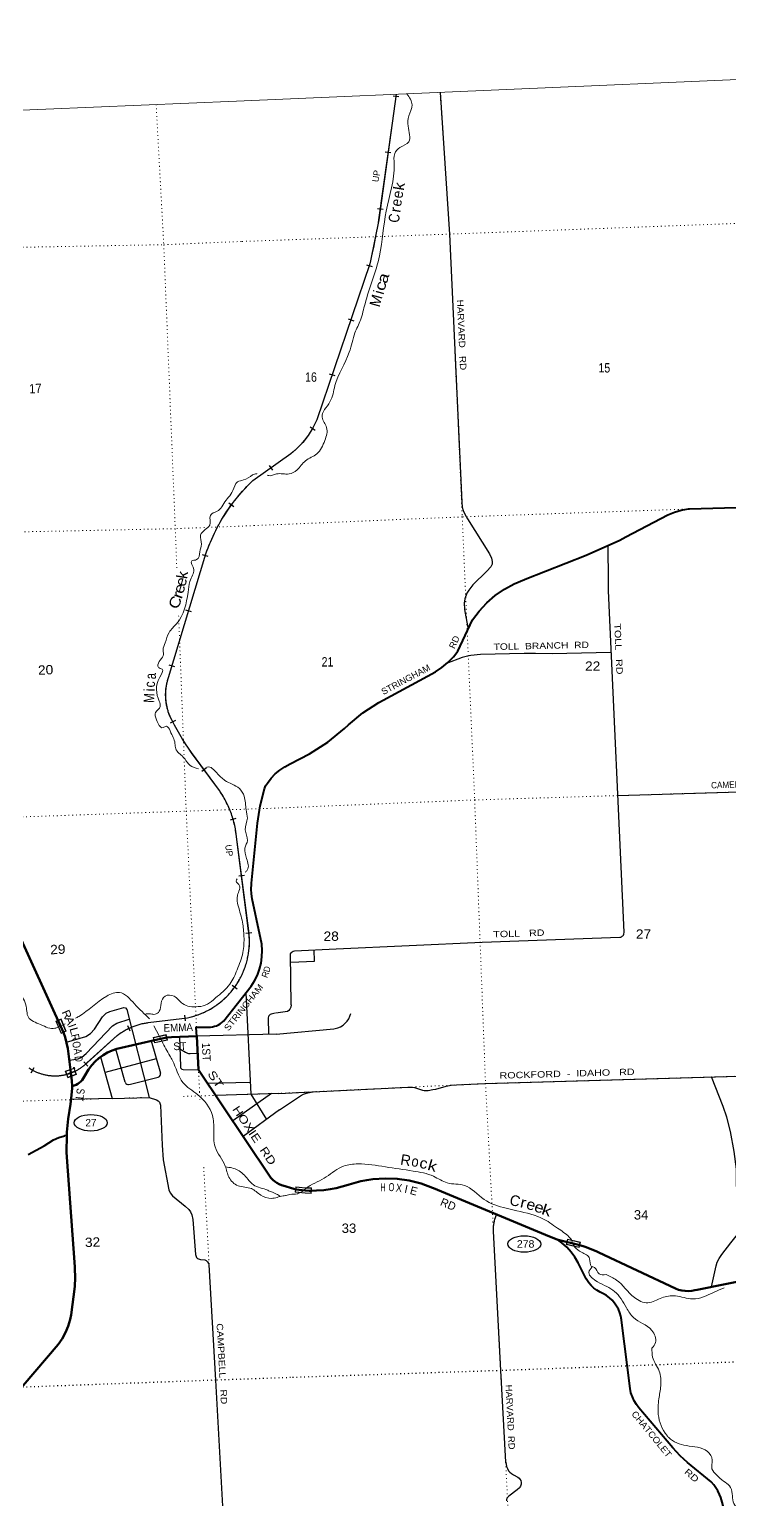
# Model space of a CAD drawing. Header units: feet. Extents: x 745759 to 1002271, y -170898 to 32007.
# Drawn here: x 959277 to 972390, y -5669 to 21882 of the extents above; entities that cross this region are included whole.
import ezdxf
from ezdxf.enums import TextEntityAlignment as Align

# ---------------------------------------------------------------- set-up
doc = ezdxf.new("R2010")
doc.units = ezdxf.units.FT
doc.header["$LTSCALE"] = 48
doc.header["$PDMODE"] = 32
doc.header["$PDSIZE"] = 24
doc.linetypes.add('DOTTED', pattern=[1.5, 0.3, -1.2])
for name, color, linetype, lineweight in [('17', 7, 'Continuous', 25), ('23', 7, 'Continuous', 70), ('26', 7, 'Continuous', 40), ('29', 7, 'Continuous', 25), ('34', 7, 'Continuous', 13), ('39', 7, 'Continuous', 13), ('4', 7, 'Continuous', 13), ('59', 7, 'Continuous', 13), ('6', 7, 'DOTTED', 25), ('7', 7, 'DOTTED', 13)]:
    doc.layers.add(name, color=color, linetype=linetype, lineweight=lineweight)
for name, color, linetype in [('27', 7, 'Continuous'), ('30', 7, 'Continuous'), ('41', 7, 'Continuous')]:
    doc.layers.add(name, color=color, linetype=linetype)

msp = doc.modelspace()

# ---------------------------------------------------------------- linework, layer by layer
at = {"layer": '17'}
for centre in [(960426.43, 1392.21), (968544.37, -879.93)]:
    msp.add_ellipse(centre, major_axis=(-309.24, 1), ratio=0.500121, dxfattribs=at)
at = {"layer": '23'}
for points in [[(960075.78, 2077.12), (960072.91, 2175.05), (960066.55, 2235.23), (959996.86, 2783.62), (959945.73, 2993.42), (959917, 3081.91), (958990.43, 5113.61), (958933.87, 5248.15), (958891.68, 5387.86), (958864.32, 5531.21), (958864.1, 5532.81), (958677.21, 7107.59)], [(964022.48, 214.92), (963997.28, 223.05), (963952.73, 242.09), (963910.42, 265.69), (963870.81, 293.57), (963834.33, 325.45), (963801.39, 360.96), (963772.33, 399.72), (962442.71, 2385.78), (962410.83, 3012.57), (961940.61, 2998.22), (961936.53, 2998.09), (961852.9, 2990.77), (961677.83, 2953.64), (960916.41, 2776.63), (960828.21, 2748.14), (960740.37, 2709.4), (960657.06, 2661.69), (960579.19, 2605.53), (960507.62, 2541.54), (960443.13, 2470.42), (960386.43, 2392.95), (960302.7, 2250.93), (960284.2, 2220.09), (960262.57, 2191.35), (960238.06, 2165.03), (960210.93, 2141.41), (960181.48, 2120.76), (960150.04, 2103.3), (960116.94, 2089.23), (960082.55, 2078.69), (960075.78, 2077.12)], [(959976.6, 1161.82), (959977.14, 1215.87), (960001.65, 1467.32), (960047.3, 1741.88), (960066.77, 1909.08), (960076.81, 2041.91), (960075.78, 2077.12)], [(957501.96, -5559.16), (957915.35, -5385.15), (957981.25, -5345.35), (958042.63, -5298.87), (958098.81, -5246.24), (958149.19, -5188.02), (958193.2, -5124.86), (958197.66, -5117.59), (958870.94, -3953.28), (958922.78, -3866.14), (959065.04, -3652.64), (959162.17, -3530.53), (959815.13, -2762.92), (959889.15, -2655.58), (959951.54, -2541.09), (960001.63, -2420.71), (960038.85, -2295.75), (960056.75, -2208.02), (960124.99, -1673.34), (960135.51, -1507.3), (960128.61, -1341.08), (960125.23, -1308.71), (959973.3, 835.23), (959976.6, 1161.82)], [(969162.12, -795.04), (969015.05, -740.32), (966844.19, 167.59), (966825.98, 175.47), (966611.95, 253.88), (966390.89, 309.49), (966165.23, 341.69), (965937.44, 350.13), (965710.02, 334.71), (965594.76, 317.63), (965485.46, 295.6), (965266.21, 233.23), (965245.15, 226.32), (965020.36, 166.63), (964912.27, 145.11), (964790.56, 130.75), (964656.64, 120.98), (964567.97, 119.59), (964552.14, 118.79), (964517.97, 119.87), (964442.43, 122.24), (964327.45, 133.04), (964282.23, 140.3), (964260.61, 142.74), (964232.23, 151.31), (964022.48, 214.92)], [(973387.11, -1411.44), (971783.08, -1738.94), (971738.23, -1747.19), (971681.9, -1756.93), (971619.32, -1761.4), (971556.61, -1759.3), (971494.46, -1750.65), (971433.56, -1735.56), (971374.57, -1714.19), (969941.8, -1036.37), (969889.34, -1012.73), (969686.49, -930.51), (969587.54, -899.05), (969176.93, -800.55), (969162.12, -795.04)]]:
    msp.add_lwpolyline(points, dxfattribs=at)
at = {"layer": '26'}
for points in [[(963700.03, 7707.19), (963733.16, 7757.45), (963803.06, 7846.97), (963881.93, 7928.7), (963968.92, 8001.74), (964063.06, 8065.28), (964163.33, 8118.63), (964524.06, 8302.95), (964863.56, 8523.97), (965178.08, 8779.27), (965250.73, 8846.53), (965523.68, 9071.61), (965818.66, 9266.92), (965900.54, 9313.64), (966879.5, 9839.86), (967001.62, 9922.57), (967114.43, 10017.59), (967216.69, 10123.87), (967301.16, 10231.57), (967573.58, 10815.7), (967700.16, 10982.43), (967843.47, 11135.02), (968001.95, 11271.79), (968173.85, 11391.24), (968357.3, 11492.08), (968550.29, 11573.18), (968558.95, 11576.27), (969705.22, 12029.41), (970333.18, 12308.76), (970450.05, 12369.75), (971231.54, 12783.69), (971356.48, 12834.72), (971486.08, 12872.41), (971618.9, 12896.34), (971636.98, 12898.5), (972732.16, 12931.57)], [(962411.31, 3003.07), (962402.21, 3181.85), (962669.66, 3186.76), (962707.58, 3191.23), (962744.82, 3199.64), (962780.98, 3211.89), (962815.66, 3227.86), (962848.48, 3247.36), (962879.08, 3270.19), (962907.13, 3296.09), (962915.81, 3305.3), (963430.92, 3950.07), (963493.84, 4050.84), (963545.88, 4157.62), (963586.48, 4269.27), (963615.18, 4384.54), (963631.67, 4502.18), (963635.78, 4620.91), (963627.46, 4739.41), (963606.79, 4856.39), (963591.85, 4914.06), (963451.66, 5588.76), (963436.53, 5680.13), (963431.02, 5772.58), (963435.21, 5865.09), (963437.18, 5883.25), (963547.08, 7009.22), (963596.97, 7332.01), (963680.33, 7647.82), (963700.03, 7707.19)], [(959251.79, 799.5), (959554.08, 961.53), (959638.04, 1014.11), (959730.93, 1069.54), (959829.11, 1114.95), (959931.5, 1149.85), (959940.11, 1152.14), (959976.6, 1161.82)], [(972364.61, -6119.29), (972223.6, -5631), (972202.17, -5570.79), (972171.96, -5506.88), (972135.23, -5446.48), (972092.39, -5390.25), (972043.9, -5338.81), (971601.79, -4973.22), (971465.17, -4849.74), (971327.94, -4698.34), (970690.99, -3948.24), (970646.43, -3888.5), (970604.57, -3818.77), (970570.23, -3745.04), (970543.78, -3668.12), (970525.52, -3588.87), (970372.82, -2355.62), (970367.59, -2300.67), (970354.64, -2233.1), (970334.7, -2167.26), (970307.99, -2103.86), (970274.8, -2043.6), (970235.49, -1987.15), (970190.49, -1935.11), (970140.3, -1888.05), (970085.47, -1846.51), (970026.59, -1810.92), (969964.05, -1781.72), (969904.91, -1746.15), (969849.81, -1704.6), (969799.35, -1657.51), (969754.1, -1605.4), (969714.53, -1548.86), (969704.16, -1531.67), (969555.23, -1232.29), (969494.05, -1127.62), (969422.27, -1029.92), (969340.67, -940.27), (969250.15, -859.63), (969196.17, -820.02), (969162.12, -795.04)]]:
    msp.add_lwpolyline(points, dxfattribs=at)
at = {"layer": '29'}
for p, q in [((970294.98, 7523.4), (973017.52, 7607.82)), ((964179.66, 3604.06), (964168.5, 4556.73)), ((961102.44, 3515.38), (961520.16, 1867.77)), ((963899.23, 3054.15), (962408.09, 3012.49)), ((961071.97, 2150.48), (960896.03, 2770.91)), ((961558.39, 2925.62), (961730, 2320.48)), ((962086.39, 3002.44), (962105.62, 2447.96)), ((962094.09, 2776.67), (962201.05, 2712.9)), ((961652.87, 2592.45), (960694.69, 2336.73)), ((962609.66, 2134.66), (963411.56, 2154.14)), ((963945.63, 1942.15), (962764.02, 1905.28)), ((963810.6, 1938.2), (963084.43, 1427.23)), ((963945.63, 1942.15), (964565.12, 1970.7)), ((964592.61, 1974.14), (966375.43, 2061.4)), ((960827.77, 1847.79), (960057.01, 1825.29)), ((963962.03, 1631.91), (963282.14, 1131.93))]:
    msp.add_line(p, q, dxfattribs=at)
for points in [[(966969.42, 20701.33), (967147.67, 18045.75), (967373.29, 13023.09)], [(967373.29, 13023.09), (967384.59, 12929.76), (967403.56, 12868.35), (967431.46, 12798.01), (967483.9, 12707.57), (967894.55, 12055.54), (967930.26, 11970.7), (967943.65, 11908.17), (967941.42, 11859.05), (967916.87, 11809.92), (967840.99, 11729.53), (967582.1, 11470.51), (967505.11, 11371.15), (967470.51, 11314.2), (967432.57, 11209.26), (967421.41, 11131.1), (967423.65, 11017.22), (967430.34, 10970.32), (967493.59, 10644.18)], [(970412.93, 4961.3), (970122.09, 11358.49), (970122.81, 11550.09), (970114.52, 12202.48)], [(970168.74, 10206.67), (969066.24, 10179.87), (968753.79, 10188.8), (968544, 10184.34), (967727.17, 10166.47), (967544.16, 10148.61), (967456, 10129.64), (967383.47, 10108.42), (967088.88, 10001.23)], [(970333.8, 4869.09), (970352.58, 4872.4), (970365.97, 4879.1), (970380.48, 4886.91), (970392.75, 4896.96), (970401.68, 4909.24), (970409.49, 4927.11), (970412.93, 4961.3)], [(964241.66, 4613.36), (965021.98, 4653.54), (967754.03, 4775.25), (970333.8, 4869.09)], [(964168.5, 4556.73), (964180.28, 4577.59), (964197.02, 4595.46), (964219.34, 4607.74), (964241.66, 4613.36)], [(964170.69, 4400.86), (964618.88, 4423.61), (964609.08, 4630.61)], [(963330.83, 3824.79), (963426.48, 1926.21), (963715.89, 1450.9)], [(964179.66, 3604.06), (964172.46, 3558.19), (964156.83, 3520.23), (964136.75, 3495.66), (964109.96, 3480.03), (963889.01, 3448.77)], [(959970.77, 2902.41), (960331.73, 3008.14), (960419.43, 3065.18), (960498.37, 3144.16), (960643.09, 3376.71), (960713.26, 3444.72), (960785.62, 3479.82), (961046.55, 3554.42), (961079.44, 3547.83), (961102.44, 3515.38)], [(960024.6, 2565.33), (960191.39, 2589.11), (960261.56, 2622.02), (960338.3, 2690.03), (960836.05, 3207.78), (960917.18, 3256.05), (961148.11, 3336.59)], [(963881.84, 3446.46), (963801.69, 3428.25), (963784.15, 3418.38), (963773.18, 3410.7), (963763.32, 3396.44), (963755.64, 3384.38), (963751.26, 3358.05), (963754.19, 3051.92)], [(963899.23, 3054.15), (964980.4, 3151.77), (965051.82, 3169.64), (965100.92, 3191.97), (965152.25, 3223.23), (965199.12, 3263.42), (965225.91, 3294.69), (965257.15, 3341.58), (965299.56, 3442.07)], [(960610.62, 2629.7), (960827.77, 1847.79), (961520.16, 1867.77)], [(962201.05, 2712.9), (962237.19, 2696.6), (962255.82, 2692.22), (962289.81, 2692.22), (962428.8, 2696.51)], [(961071.97, 2150.48), (961083.83, 2130.59), (961101.37, 2115.23), (961121.1, 2106.46), (961135.35, 2106.46), (961171.53, 2113.04), (961690.11, 2244.67), (961715.32, 2261.13), (961727.38, 2275.39), (961731.77, 2292.94), (961730, 2320.48)], [(962105.62, 2447.96), (962108.91, 2423.47), (962117.68, 2410.3), (962134.13, 2397.14), (962159.34, 2391.66), (962442.71, 2385.78)], [(967273.81, 2103.08), (967819.06, 2127.89), (973203.96, 2283.61), (975372.84, 2363.12)], [(972049.84, -1684.48), (972138.65, -1289.27), (972158.74, -1220.04), (972193.33, -1149.69), (972245.78, -1074.89), (972415.4, -860.51), (972611.81, -610.41), (972636.37, -567.97), (972647.53, -525.54), (972651.99, -476.42), (972647.52, -422.83), (972593.95, -172.72), (972530.35, 114.24), (972522.53, 220.3), (972522.53, 434.68), (972519.19, 522.89), (972477.9, 854.5), (972406.47, 1229.65), (972336.18, 1496.52), (972272.56, 1694.14), (972050.24, 2250.25)], [(963962.03, 1631.91), (964356.58, 1895.67), (964412.38, 1926.93), (964468.18, 1947.03), (964519.51, 1960.43), (964592.61, 1974.14)], [(966375.43, 2061.4), (966445.08, 2061.49), (966486.92, 2055.34), (966580.66, 2024.07), (966639.25, 2004.54), (966667.71, 1999.51), (966712.9, 1995.61), (966748.05, 1999.51), (966835.1, 2012.91), (966890.34, 2023.52), (967080.61, 2079.9), (967115.76, 2087.17), (967178.81, 2095.53), (967273.81, 2103.08)], [(961520.16, 1867.77), (961656.11, 1821.27), (961686.81, 1803.72), (961713.12, 1777.4), (961721.89, 1759.85), (961730.67, 1724.74), (961761.37, 974.44), (961783.29, 698.01), (961888.54, 136.38), (961910.46, 81.53), (961954.32, 22.3), (962195.52, -170.76), (962261.29, -232.19), (962292, -276.07), (962320.5, -335.3), (962340.24, -420.86)], [(962340.24, -420.86), (962388.47, -1076.84), (962398.33, -1115.23), (962407.11, -1133.88), (962416.97, -1144.85), (962425.74, -1151.43), (962446.57, -1160.21), (962480.56, -1168.98), (962559.5, -1177.76), (962584.71, -1188.73), (962609.93, -1212.86), (962628.57, -1242.48), (962638.5, -1269.96)], [(967967.32, -640.15), (967969.41, -553.42), (967980.57, -481.96), (967996.19, -416.08), (968027.43, -331.23)], [(968199.6, -4970.56), (968107.43, -3251.58), (967967.32, -640.15)], [(962638.5, -1269.96), (962762.55, -3431.61), (963064.28, -8827.71)], [(968199.6, -4970.56), (968212.18, -5047.43), (968228.15, -5086.86), (968250.51, -5130.53), (968275, -5155.04), (968303.75, -5181.67), (968343.14, -5206.18), (968424.06, -5248.79), (968450.16, -5270.61), (968461.34, -5283.94), (968478.38, -5311.64), (968485.3, -5346.25), (968484.77, -5381.95), (968475.17, -5414.99), (968465.06, -5434.68), (968452.82, -5450.13), (968411.29, -5487.43), (968253.7, -5606.75), (968236.14, -5625.38), (968219.63, -5645.1), (968209.52, -5671.19), (968210.27, -5692.58)]]:
    msp.add_lwpolyline(points, dxfattribs=at)
at = {"layer": '34'}
for p, q in [((966145.58, 20657.58), (965817.46, 18313.26)), ((965653.31, 17487.89), (964658.86, 14562.87)), ((964173.83, 13931.72), (963459.88, 13424.17)), ((962583.83, 12051.79), (961881.71, 9734.86)), ((962311.87, 8328.41), (962837.75, 7616.76)), ((963150.11, 6802.97), (963384.08, 4987.21)), ((962240.34, 3360.17), (961498.89, 3267.74)), ((960921.12, 3025.61), (960355.82, 2513.92))]:
    msp.add_line(p, q, dxfattribs=at)
at = {"layer": '34', "lineweight": 25}
for p, q in [((966086.52, 20639.74), (966196.07, 20624.4)), ((965939.35, 19588.96), (966048.9, 19573.63)), ((965793.32, 18526.74), (965902.86, 18511.41)), ((965588.57, 17471.77), (965693.29, 17436.17)), ((965245.91, 16455.79), (965350.63, 16420.18)), ((964893.94, 15428.62), (964998.66, 15393.02)), ((964534.9, 14432.88), (964628.65, 14374.19)), ((963767.66, 13711.82), (963831.75, 13621.67)), ((963103.29, 12937.76), (963013.94, 13002.97)), ((962627.53, 12002.53), (962521.68, 12034.61)), ((962310.14, 10964.16), (962204.28, 10996.24)), ((962001.68, 9937.28), (961895.82, 9969.36)), ((962010.38, 8931.95), (961912.91, 8879.67)), ((962592.7, 8042.79), (962503.74, 7977.05)), ((963143.97, 7093.89), (963037.65, 7063.4)), ((963306.7, 6026.79), (963197, 6012.66)), ((963442.68, 4948.55), (963332.73, 4936.46)), ((963164.93, 3897.02), (963075.34, 3961.89)), ((962198.87, 3300.09), (962185.19, 3409.85)), ((961167.02, 3108.14), (961122.3, 3209.3)), ((960371.17, 2455.11), (960296.89, 2537.07)), ((959310.08, 2328.19), (959362.98, 2425.33))]:
    msp.add_line(p, q, dxfattribs=at)
for points in [[(966147.89, 20666.16), (965818.55, 18313.08), (965668.18, 17542), (965654.37, 17487.58), (964659.88, 14562.45), (964586.74, 14412.81), (964498.37, 14271.64), (964395.73, 14140.48), (964279.94, 14020.77), (964174.51, 13930.85), (963459.26, 13422.8)], [(961880.66, 9735.2), (962582.78, 12052.13), (962602.33, 12108.71), (962623.06, 12164.52), (962644.77, 12220), (962667.22, 12275.57), (962690.87, 12330.39), (962715.38, 12384.56), (962740.65, 12438.83), (962767.1, 12492.34), (962794.41, 12545.19), (962822.81, 12598.04), (962851.94, 12649.9), (962881.74, 12701.55), (962912.84, 12752.77), (962944.68, 12803), (962977.48, 12852.9), (963010.84, 12902.26), (963045.49, 12951.18), (963080.56, 12999.24), (963116.93, 13046.85), (963153.72, 13093.6), (963191.49, 13140.01), (963230.02, 13185.45), (963269.4, 13230.24), (963309.32, 13274.48), (963350.43, 13317.96), (963392.08, 13360.89), (963434.47, 13402.86), (963458.08, 13422.1)], [(963369.48, 4505.88), (963374.21, 4530.84), (963378.47, 4555.85), (963382.25, 4581.05), (963385.6, 4606.18), (963388.6, 4631.52), (963391.03, 4656.74), (963393.12, 4682.19), (963394.64, 4707.51), (963395.84, 4732.92), (963396.62, 4758.24), (963396.9, 4783.76), (963396.62, 4809.15), (963396.05, 4834.5), (963395, 4860.03), (963393.54, 4885.32), (963391.63, 4910.66), (963389.13, 4936.04), (963386.36, 4961.21), (963383.14, 4986.39), (963383, 4987.02), (963149.02, 6802.83), (963144.65, 6834.97), (963139.59, 6866.82), (963133.96, 6898.61), (963127.93, 6930.53), (963121.21, 6962.18), (963113.95, 6993.57), (963106.3, 7025.1), (963097.94, 7056.34), (963089.06, 7087.33), (963079.6, 7118.43), (963069.63, 7149.09), (963059.29, 7179.71), (963048.23, 7210.23), (963036.66, 7240.31), (963024.53, 7270.31), (963012.07, 7300.09), (962998.87, 7329.77), (962985.35, 7359.04), (962971.09, 7388.21), (962956.51, 7416.96), (962941.38, 7445.65), (962925.75, 7473.89), (962909.59, 7501.87), (962893.09, 7529.64), (962875.87, 7557.11), (962858.32, 7584.35), (962840.25, 7611.17), (962836.85, 7616.12), (962310.97, 8327.77), (962254.36, 8411.33), (962200, 8495.71), (962147.06, 8581.06), (962094.74, 8667.54), (962044.65, 8754.85), (961996.32, 8842.66), (961948.6, 8931.6), (961909.51, 9009.03), (961902.57, 9025.82), (961896.05, 9042.64), (961889.84, 9059.58), (961883.76, 9076.68), (961878.11, 9093.87), (961872.79, 9111.07), (961867.61, 9128.45), (961862.87, 9145.9), (961858.44, 9163.37), (961854.26, 9181.06), (961850.45, 9198.66), (961846.83, 9216.36), (961843.6, 9234.22), (961840.72, 9252), (961838.14, 9269.91), (961835.79, 9287.8), (961833.82, 9305.86), (961832.11, 9323.8), (961830.79, 9341.9), (961829.75, 9359.89), (961828.99, 9378.01), (961828.6, 9396.05), (961828.53, 9414.11), (961828.69, 9432.16), (961829.28, 9450.27), (961830.1, 9468.38), (961831.28, 9486.41), (961832.69, 9504.42), (961834.58, 9522.41), (961836.69, 9540.38), (961839.07, 9558.23), (961841.77, 9576.12), (961844.85, 9593.94), (961848.25, 9611.77), (961851.82, 9629.46), (961855.87, 9647.11), (961860.17, 9664.66), (961864.72, 9682.19), (961869.57, 9699.52), (961874.85, 9716.91), (961880.3, 9734.15), (961880.66, 9735.2)], [(960920.41, 3026.45), (960936.38, 3038.98), (960952.53, 3051.06), (960968.88, 3062.87), (960985.48, 3074.56), (961002.28, 3085.82), (961019.19, 3096.73), (961036.33, 3107.54), (961053.69, 3117.91), (961071.16, 3127.94), (961088.95, 3137.77), (961106.76, 3147.18), (961124.72, 3156.4), (961142.97, 3165.27), (961161.25, 3173.72), (961179.74, 3181.9), (961198.3, 3189.83), (961217.14, 3197.38), (961235.94, 3204.62), (961255.03, 3211.5), (961274.08, 3218.04), (961293.35, 3224.32), (961312.66, 3230.18), (961332.09, 3235.69), (961351.57, 3240.96), (961371.24, 3245.79), (961390.98, 3250.35), (961410.74, 3254.52), (961430.57, 3258.42), (961450.49, 3261.82), (961470.48, 3264.97), (961490.41, 3267.78), (961498.75, 3268.83), (962240.16, 3361.26), (962265.03, 3366.64), (962289.68, 3372.57), (962314.25, 3378.93), (962338.89, 3385.61), (962363.27, 3392.82), (962387.42, 3400.43), (962411.66, 3408.36), (962435.62, 3416.82), (962459.37, 3425.69), (962483.16, 3435.01), (962506.57, 3444.7), (962529.93, 3454.68), (962553.17, 3465.23), (962576.02, 3476.14), (962598.79, 3487.48), (962621.37, 3499.08), (962643.81, 3511.24), (962665.91, 3523.63), (962687.89, 3536.59), (962709.53, 3549.78), (962731.08, 3563.39), (962752.26, 3577.38), (962773.19, 3591.76), (962793.94, 3606.39), (962814.41, 3621.57), (962834.67, 3637), (962854.58, 3652.8), (962874.27, 3668.85), (962893.56, 3685.41), (962912.65, 3702.23), (962931.39, 3719.28), (962949.9, 3736.71), (962968.03, 3754.53), (962985.94, 3772.74), (963003.53, 3791.02), (963020.7, 3809.82), (963037.54, 3828.84), (963054.18, 3848.12), (963070.33, 3867.59), (963086.2, 3887.61), (963101.77, 3907.7), (963116.83, 3928.14), (963131.71, 3948.69), (963146.18, 3969.75), (963160.2, 3990.86), (963173.87, 4012.2), (963187.31, 4033.93), (963200.12, 4055.82), (963212.75, 4077.84), (963224.87, 4100.18), (963236.78, 4122.78), (963248.1, 4145.4), (963259.04, 4168.41), (963269.67, 4191.48), (963279.95, 4214.78), (963289.6, 4238.24), (963299.04, 4261.97), (963308.04, 4285.74), (963316.54, 4309.71), (963324.58, 4333.73), (963332.28, 4357.98), (963339.66, 4382.31), (963346.42, 4406.8), (963352.86, 4431.38), (963358.81, 4456.15), (963364.44, 4481), (963369.48, 4505.88)], [(959265.09, 2424.48), (959277.71, 2414.34), (959279.22, 2413.34), (959292.02, 2405.13), (959304.85, 2397.23), (959317.81, 2389.46), (959330.99, 2381.95), (959344.21, 2374.75), (959357.61, 2367.74), (959371.08, 2360.91), (959384.76, 2354.35), (959398.44, 2348.02), (959412.34, 2341.95), (959426.25, 2336.13), (959440.32, 2330.51), (959454.44, 2325.18), (959468.66, 2320.11), (959482.94, 2315.23), (959497.39, 2310.66), (959511.9, 2306.28), (959526.45, 2302.2), (959541.05, 2298.32), (959555.75, 2294.8), (959570.51, 2291.48), (959585.26, 2288.4), (959600.1, 2285.56), (959615.01, 2283.05), (959630.03, 2280.77), (959644.97, 2278.68), (959660.01, 2276.96), (959675.05, 2275.49), (959690.13, 2274.2), (959705.14, 2273.21), (959720.32, 2272.54), (959735.43, 2272.05), (959750.52, 2271.93), (959765.62, 2271.93), (959780.79, 2272.31), (959795.86, 2272.92), (959810.9, 2273.78), (959826.05, 2274.89), (959841.07, 2276.35), (959856.07, 2277.94), (959871.06, 2279.9), (959886.1, 2282.05), (959900.95, 2284.48), (959915.84, 2287.24), (959930.66, 2290.17), (959945.47, 2293.34), (959960.14, 2296.88), (959974.85, 2300.6), (959989.44, 2304.57), (960003.95, 2308.83), (960018.32, 2313.34), (960032.69, 2318.08), (960046.98, 2323.02), (960061.13, 2328.3), (960075.21, 2333.77), (960089.22, 2339.54), (960103.16, 2345.5), (960116.9, 2351.75), (960130.56, 2358.18), (960144.09, 2364.85), (960157.56, 2371.82), (960170.82, 2378.97), (960184.07, 2386.36), (960197.07, 2393.98), (960210.05, 2401.85), (960222.77, 2409.96), (960235.44, 2418.25), (960247.9, 2426.7), (960260.28, 2435.46), (960272.42, 2444.46), (960284.43, 2453.57), (960296.35, 2462.98), (960308.04, 2472.51), (960319.57, 2482.26), (960330.92, 2492.32), (960342.07, 2502.44), (960353.1, 2512.78), (960355.06, 2514.72), (960920.41, 3026.45)]]:
    msp.add_lwpolyline(points, dxfattribs=at)
at = {"layer": '34'}
for centre, radius, start, end in [((958386.34, 19362.16), 7504.79, 345.53769, 351.96582), ((963195.72, 15185.34), 1590.05, 307.9627, 336.95377), ((965821.63, 10953.8), 3418.91, 133.8581, 161.26727), ((962864.51, 9410.63), 1034.9, 161.74164, 202.8057), ((967066.34, 11589.02), 5765.12, 206.57938, 214.44226), ((961311.2, 6563.98), 1854.38, 7.40496, 34.592), ((961940.17, 4786.7), 1457.77, 281.88302, 7.9058), ((961640.52, 2119.38), 1157.06, 97.03093, 128.44386), ((959753.63, 3138.09), 867.3, 236.66807, 313.97359)]:
    msp.add_arc(centre, radius, start, end, dxfattribs=at)
at = {"layer": '39'}
for p, q in [((959815.42, 3185.46), (959945, 3245.56)), ((961605.08, 3207.57), (961760.61, 2915.73))]:
    msp.add_line(p, q, dxfattribs=at)
for points in [[(966347.1, 20674.18), (966442.85, 20467.19), (966382.34, 20259.2), (966367.46, 20069.08), (966382.73, 19775.23), (966215.66, 19668.07), (966119.35, 19553.51), (966108.57, 19361.52), (965959.17, 18476.61), (965834.07, 17641.03), (965562.47, 16739.39), (965477.42, 16435.69), (965373.91, 16193.81), (965266.82, 15834.83), (964998.89, 15205.57), (964905.73, 14903.58), (964757.73, 14613.63), (964843.71, 14419.26), (964808.64, 14177.96), (964661.19, 13926.34), (964448.56, 13799.3), (964290.07, 13625.92), (964139.86, 13551.66), (963906.29, 13550.87), (963758.49, 13519.05), (963732.82, 13526.24)], [(963454.43, 13534.67), (963283.97, 13438.52), (963176.86, 13403.4), (963085.69, 13237.95), (962919.35, 12998.51), (962837.96, 12883.92), (962665.9, 12771.25), (962653.89, 12591.25), (962570.96, 12510.86), (962483.28, 12402.03), (962496.83, 12235.29), (962469.04, 12092.88), (962409.28, 11944.99), (962317.69, 11922.68), (962355.26, 11759.05), (962331.77, 11655.15), (962282.8, 11535.97), (962247.59, 11334.76), (962032.66, 10744.29), (961895.02, 10582.77), (961819.36, 10385.77), (961781.25, 10248.94), (961784.05, 10142.2), (961706.4, 10033.82), (961693.13, 9926.36), (961763.16, 9891.23), (961718.87, 9743.23), (961707.62, 9290.55), (961726.26, 9191.9), (961640.58, 9083.16), (961658.98, 8942.85), (961780.29, 8797.14), (961843.58, 8822.2), (961911.94, 8734.57), (962002.91, 8502.79), (962017.49, 8402.64), (962159.43, 8245.77), (962285.3, 8088.16), (962446.75, 8025.87)], [(963537.91, 13557), (963531.26, 13555.56), (963454.43, 13534.67)], [(962601.54, 8056.9), (962606.7, 8058.41), (962786.82, 7947.63), (962935.98, 7809.24), (963076.12, 7736.97), (963208.58, 7656.29), (963299.58, 7513.23), (963335.39, 7254.75), (963358.36, 7102.56), (963319.95, 6883.05), (963361.16, 6683.29), (963313.28, 6539.97), (963344.17, 6345.79), (963358.08, 6126.64), (963315.48, 6085.57)], [(963164.95, 5964.41), (963149.6, 5920.53), (963200.04, 5856.91), (963174.06, 5654.52), (963189.07, 5455.59), (963267.32, 5148.63), (963295.28, 4885.76), (963274.74, 4582.38), (963165.48, 4256.27), (963030.52, 3989.16), (962763.41, 3730.49), (962611.58, 3612.4), (962438.81, 3568.48), (962146.36, 3625.76), (961985.15, 3763.61), (961817.97, 3766.09), (961741.41, 3633.57), (961708.04, 3480.83), (961630.05, 3424.86), (961547.24, 3431.18), (961458.12, 3435.51)], [(953234.15, 2749.06), (953472.64, 3001.69), (953762.99, 3303.22), (954035.81, 3591.85), (954122.9, 3847.85), (954112.19, 4085.29), (953914.67, 4358.6), (953884.02, 4458.03), (954011.27, 4671.49), (954178.24, 4852.48), (954418.01, 4847.25), (955198.88, 4850.48), (955493.73, 4918.32), (955792.93, 4845.22), (956025.38, 4779.16), (956133.6, 4521.96), (956135.51, 4167.17), (956184.19, 3891.13), (956337.11, 3803.31), (956688.56, 3821.3), (957420.23, 4201.36), (957440.89, 4278.92), (957678.44, 4501.43), (957848.66, 4565.63), (957912.24, 4673.37), (957960.21, 4814.67), (958094.3, 4965.94), (958294.9, 4981.11), (958462.97, 4869.78), (958610.21, 4729.28), (958671.87, 4478.03), (958868.36, 4138.13), (959055.92, 3862.36), (959210.52, 3603.23), (959257.12, 3373.47), (959486.9, 3232.69), (959755.79, 3162.24), (959815.43, 3185.46)], [(960137.04, 3350.4), (960202.62, 3386.2), (960725.01, 3764.81), (960965.44, 3834.21), (961242.69, 3623), (961526.74, 3341.29)], [(961760.61, 2915.73), (961908.69, 2647.12), (961956.88, 2560.59), (962150.61, 2147.99), (962430.77, 1916.74), (962703.86, 1529.92), (962732.18, 1259), (962754.64, 939.43), (962945.92, 581.15), (963013.8, 370.5), (963183.95, 212.9), (963434.03, 157.72), (963610.59, 36.7), (963810.62, -24.78), (963916.46, -5.85), (964028.48, 23.48)], [(962951.72, 564.89), (963180.75, 507.14), (963367.7, 334.16), (963471.03, 229.98), (963739.36, 127.24), (963756.99, 119.7)], [(969426.94, -801.43), (969404.02, -770.4), (969200.33, -604.69), (968917.29, -417.79), (968405.71, -257.71), (968208.58, -210.73), (967791.36, -43.03), (967422.95, 217.26), (967102.92, 265.63), (966846.48, 389), (966462.12, 487.36), (965943.57, 566.52), (965429.96, 621.67), (965161.74, 579.23), (964837.11, 379.38), (964495.94, 191.01), (964470.11, 175.37)], [(963756.99, 119.7), (963905.61, 56.16), (963982.11, 11.25)], [(964470.11, 175.37), (964295.45, 62.41), (964157.01, 49.1), (964101.67, 36.95), (964073.12, 28.38), (964027.86, 23.41)], [(970076.47, -1450.72), (969947.23, -1441.51), (969859.93, -1317.77), (969800.62, -1293.8), (969769.24, -1157.86), (969615.35, -1030.6), (969495.02, -938.36), (969426.94, -801.43)], [(969818.09, -1301.76), (969756.82, -1412.42), (969916.51, -1585.85), (970237.67, -1769.29), (970460.83, -2075.42), (970588.64, -2258.12), (970934.16, -2499.11), (971003.27, -2726.39), (970936.74, -2829.74)], [(972291.71, -1699.55), (972098.93, -1783.43), (971701, -1909.43), (971374.63, -1853.24), (971124.2, -1886.93), (970857.98, -1981.72), (970608.5, -1882.28), (970269.72, -1554.31), (970076.47, -1450.72)], [(970936.74, -2829.74), (970949.25, -2998.66), (971070.01, -3260.28), (971100.75, -3537.4), (971065.83, -3782.74), (971054.81, -4073.55), (971213.96, -4464.38), (971252.62, -4508.22), (971582.64, -4658.52), (971975.51, -4768.66), (972066.21, -4928.56), (972060.46, -5094.14), (972147.3, -5205.8), (972276.75, -5325.92), (972388.72, -5410.41), (972438.82, -5561.77), (972458.59, -5710.25), (972640, -5925.2), (973091.76, -6311.4), (973311.75, -6587.4), (973295.31, -6894.55), (973277.49, -7113.02), (973333.21, -7411.38), (973344.93, -7612.6), (973522.76, -7944.65), (973621.56, -8108.54)]]:
    msp.add_spline(points, degree=3, dxfattribs=at)
at = {"layer": '4'}
msp.add_lwpolyline([(745759.19, 12310.89), (776820.48, 13358.05), (807880.31, 14447.96), (838938.61, 15580.58), (869995.32, 16755.93), (901050.39, 17973.99), (932103.74, 19234.78), (963155.34, 20538.27), (994205.12, 21881.75), (1002271.19, -161246.56), (970969.51, -162603.69), (939665.99, -163917.76), (908360.69, -165188.77), (877053.68, -166416.71), (845745, -167601.59), (814434.73, -168743.41), (783122.91, -169842.15), (751809.62, -170897.82)], close=True, dxfattribs=at)
msp.add_lwpolyline([(745759.19, 12310.89), (776820.48, 13358.05), (807880.31, 14447.96), (838938.61, 15580.58), (869995.32, 16755.93), (901050.39, 17973.99), (932103.74, 19234.78), (963155.34, 20538.27), (994205.12, 21881.75), (1002271.19, -161246.56), (970969.51, -162603.69), (939665.99, -163917.76), (908360.69, -165188.77), (877053.68, -166416.71), (845745, -167601.59), (814434.73, -168743.41), (783122.91, -169842.15), (751809.62, -170897.82)], close=True, dxfattribs=at)
at = {"layer": '59'}
for p, q in [((959949.34, 2357.33), (960114.03, 2417.77)), ((959994.12, 2235.29), (959949.34, 2357.33)), ((964253.24, 90.19), (964265, 194.59)), ((964553.96, 66.67), (964559.85, 170.5))]:
    msp.add_line(p, q, dxfattribs=at)
for points in [[(959868.77, 3337.91), (959966.04, 3107.61), (959869.31, 3066.76), (959772.05, 3297.06)], [(959782.52, 3292.8), (959864.51, 3327.43), (959955.56, 3111.86), (959873.56, 3077.23)], [(961594.31, 2989.7), (961838.22, 3044.56), (961861.25, 2942.12), (961617.35, 2887.26)], [(961603.87, 2983.65), (961832.17, 3034.99), (961851.69, 2948.16), (961623.39, 2896.82)], [(959981.09, 2294.01), (959991.62, 2296.87), (960006.27, 2301.17), (960020.77, 2305.72), (960035.25, 2310.5), (960049.69, 2315.49), (960063.98, 2320.82), (960078.18, 2326.34), (960092.32, 2332.16), (960106.39, 2338.18), (960130.65, 2349.22), (960148.72, 2299.98), (959999.05, 2245.06)], [(969353.79, -788.42), (969597.56, -843.88), (969574.26, -946.27), (969330.49, -890.8)], [(969359.81, -798), (969587.97, -849.9), (969568.23, -936.68), (969340.07, -884.77)]]:
    msp.add_lwpolyline(points, close=True, dxfattribs=at)
for points in [[(959959.61, 2352.57), (960109.27, 2407.49), (960125.07, 2364.44)], [(960125.07, 2364.44), (960113.54, 2359.01), (960099.93, 2352.82), (960086.12, 2346.92), (960072.24, 2341.2), (960058.28, 2335.78), (960044.27, 2330.55), (960030.13, 2325.66), (960015.87, 2320.96), (960001.63, 2316.49), (959987.26, 2312.27), (959975.56, 2309.09), (959959.61, 2352.57)], [(960114.03, 2417.77), (960158.81, 2295.73), (960158.99, 2295.23), (959994.3, 2234.79)], [(964253.24, 90.19), (964439.87, 70.26), (964553.96, 66.67)], [(964546.41, 74.92), (964440.42, 78.25), (964262.08, 97.29), (964272.04, 185.74)], [(964265, 194.59), (964447.41, 174.03), (964559.85, 170.5)], [(964272.04, 185.74), (964446.84, 166.04), (964551.4, 162.76), (964546.41, 74.92)]]:
    msp.add_lwpolyline(points, dxfattribs=at)
msp.add_point((960114.03, 2417.77), dxfattribs=at)
at = {"layer": '6'}
for points in [[(985599.12, -2570.47), (984111.25, -2630.83), (978777.99, -2840.98), (973468.74, -3058.44), (968107.43, -3251.58), (964169.71, -3382.97)], [(964169.71, -3382.97), (962762.55, -3431.61), (957417.04, -3628.19), (952178.99, -3842.06), (946825.25, -4079.33), (941472.23, -4332.7), (936116.66, -4574.09), (936090.64, -4575.23)]]:
    msp.add_lwpolyline(points, dxfattribs=at)
at = {"layer": '7'}
for p, q in [((960576, 1840.46), (960343.03, 1833.59)), ((961373.06, 1863.95), (961073.92, 1855.13))]:
    msp.add_line(p, q, dxfattribs=at)
for points in [[(966967.81, 20701.26), (967147.67, 18045.75), (967382.6, 12746.94), (967615.76, 7442.01), (967819.06, 2127.89), (968107.43, -3251.58), (968382.11, -8589.21), (968622.45, -13976.55), (968859.47, -19277.29), (969109.02, -24589.66), (969139.21, -25099.43)], [(961650.59, 20474.12), (961792.86, 17847), (962008.69, 12525.63), (962038.96, 11742)], [(963261.42, 17907.91), (967147.67, 18045.75), (972530.87, 18245.77), (977774.01, 18474.76), (983100.29, 18688.76), (983100.29, 18688.76), (984627.81, 18756.68)], [(933844.59, 16577.02), (935358.88, 16647.61), (940725.79, 16950.01), (946026.5, 17247.38), (951336.23, 17478.62), (956344.29, 17748.57), (961792.86, 17847), (963261.42, 17907.91)], [(984851.07, 13351.26), (983408.92, 13306.03), (978044.98, 13128.92), (972732.16, 12931.57), (967382.6, 12746.94), (963490.29, 12582.8)], [(963490.29, 12582.8), (962008.69, 12525.63), (956574.91, 12411.75), (951520.64, 12139.69), (946171.01, 11900.59), (940939.79, 11624.52), (935542.13, 11379.2), (932433.5, 11231.15)], [(962071.81, 10891.79), (962213.2, 7231.98), (962463.32, 1970.42), (962471.47, 1823.22)], [(963719.16, 7281.64), (967615.76, 7442.01), (972984.26, 7605.18), (975219.6, 7684.83)], [(932653.98, 5904.83), (935692.13, 6089.12), (941157.16, 6268.95), (946505.63, 6578.57), (951734.19, 6824.27), (956913.53, 7045.55), (962213.2, 7231.98), (963719.16, 7281.64)], [(975918.88, 2376.31), (973203.96, 2283.61), (967819.06, 2127.89), (963945.63, 1942.15)], [(963945.63, 1942.15), (962463.91, 1896.07), (962128.4, 1886.18)], [(960106.25, 1826.62), (957168.9, 1740.1), (951961.43, 1473.18), (948474.23, 1314.69)], [(962541.51, 558.85), (962762.55, -3431.61), (963064.28, -8827.71), (963315.24, -14214.02), (963520.22, -19473.37), (963707.29, -24781.93), (963722.76, -25329.3)]]:
    msp.add_lwpolyline(points, dxfattribs=at)

# ---------------------------------------------------------------- texts
at = {"layer": '17'}
for s, height, rotation, width, p in [('R', 150, 293.404, 1.1, (959878.46, 3467.95)), ('A', 150, 291.083, 1.15, (959937.75, 3350.95)), ('L', 150, 285.496, 1.15, (960025.85, 3157.27)), ('R', 150, 282.241, 0.85, (960052.29, 3037.8)), ('EMMA', 144, 1.748, 0.95, (961792.06, 3096.74)), ('O', 150, 278.886, 0.8, (960076.85, 2905.35)), ('A', 150, 276.514, 0.85, (960103.32, 2778.8)), ('1ST', 150, 272.722, 0.95, (962507.39, 2889.23)), ('D', 150, 276.171, 0.75, (960121.18, 2635.73)), ('ST', 150, 303.801, 1.35, (962604.46, 2309.36)), ('S', 150, 263.6, 0.8, (960166.48, 2043.3)), ('T', 150, 263.6, 0.95, (960148.42, 1924.92)), ('HOXIE  RD', 150, 303.801, 1.25, (963070.6, 1645.62))]:
    msp.add_text(s, height=height, rotation=rotation, dxfattribs=dict(at, width=width)).set_placement(p)
for s, height, rotation, p in [('I', 150, 289.85, (959999.49, 3213.78)), ('ST', 144, 1.748, (961974.21, 2751.75)), ('RD', 150, 337.304, (966957.84, -149.02))]:
    msp.add_text(s, height=height, rotation=rotation, dxfattribs=at).set_placement(p)
msp.add_text('27', height=140, dxfattribs=at).set_placement((960429.33, 1323.9), align=Align.CENTER)
for s, rotation, width, p in [('H', 359.992, 0.6, (965901.02, 109.56)), ('O', 355.739, 0.7, (966052.47, 111.76)), ('X', 353.485, 0.85, (966190.43, 97.31))]:
    msp.add_text(s, height=150, rotation=rotation, dxfattribs=dict(at, width=width)).set_placement(p, align=Align.CENTER)
for s, rotation, p in [('I', 348.232, (966319.22, 79.41)), ('E', 344.978, (966456.74, 43.38))]:
    msp.add_text(s, height=150, rotation=rotation, dxfattribs=at).set_placement(p, align=Align.CENTER)
at = {"layer": '17', "width": 1.05}
msp.add_text('278', height=140, dxfattribs=at).set_placement((968570.43, -948.24), align=Align.CENTER)
at = {"layer": '27'}
for s, rotation, width, p in [('RD', 64.997, 1.05, (967237.24, 10264.05)), ('STRINGHAM', 28.183, 1.05, (965907.33, 9406.43)), ('D', 75.266, 0.9, (963770.79, 4204.97)), ('STRINGHAM', 51.378, 1.1, (963005.26, 3101.89)), ('CHATCOLET', 309.472, 1.1, (970544.32, -4069.02)), ('RD', 318.667, 1.25, (971532.12, -5167.02))]:
    msp.add_text(s, height=120, rotation=rotation, dxfattribs=dict(at, width=width)).set_placement(p)
msp.add_text('R', height=120, rotation=70.109, dxfattribs=at).set_placement((963731.59, 4096.48))
at = {"layer": '30'}
for s, rotation, width, p in [('HARVARD   RD', 272.572, 1.15, (967283.08, 16814.12)), ('TOLL   RD', 272.603, 1.25, (970229.94, 10747.83)), ('TOLL  BRANCH  RD', 1.253, 1.2, (967971.5, 10251.83)), ('TOLL  BRANCH  ', 1.253, 1.2, (967971.5, 10251.83)), ('CAMERON', 1.776, 0.95, (972045.64, 7657.72)), ('TOLL   RD', 2.083, 1.25, (967967.27, 4863.06)), ('ROCKFORD  -  IDAHO   RD', 1.656, 1.25, (968083.53, 2217.06)), ('CAMPBELL    RD', 273.17, 1.2, (962781.03, -2368.81)), ('HARVARD  RD', 272.833, 1.1, (968193.3, -3519.14))]:
    msp.add_text(s, height=120, rotation=rotation, dxfattribs=dict(at, width=width)).set_placement(p)
at = {"layer": '34'}
for rotation, p in [(82.033, (965815.8, 19014.85)), (277.343, (962942.82, 6597.86))]:
    msp.add_text('UP', height=120, rotation=rotation, dxfattribs=at).set_placement(p)
at = {"layer": '41'}
for s, rotation, width, p in [('k', 80.348, 1.1, (966299.25, 18925.27)), ('e', 80.486, 0.95, (966270.8, 18773.81)), ('r', 80.486, 1.05, (966228.94, 18485.26)), ('e', 80.486, 0.95, (966245.8, 18621.72)), ('C', 82.343, 0.85, (966206.53, 18331.55)), ('c', 72.474, 1.3, (965945.87, 17047.59)), ('a', 72.487, 1.25, (965994.03, 17193.15)), ('k', 80.787, 1.05, (962238.18, 11644.41)), ('e', 74.013, 1.1, (962213.29, 11506.23)), ('r', 69.233, 1.35, (962145.53, 11249.42)), ('e', 71.945, 1.15, (962177.05, 11371.76)), ('C', 64.855, 1.2, (962094.96, 11102.28)), ('c', 90.271, 0.85, (961629.09, 9607.55)), ('a', 89.92, 0.8, (961647.14, 9761.94)), ('M', 86.763, 0.8, (961619.12, 9345.65)), ('o', 350.875, 0.9, (966486.51, 570.03)), ('c', 348.795, 1.1, (966641.66, 536.38)), ('k', 344.17, 1.25, (966799.27, 491.15)), ('r', 346.751, 1.15, (968505.38, -198.54)), ('e', 343.218, 1.1, (968644.82, -235.74)), ('e', 341.893, 1.15, (968795.91, -287.04)), ('k', 341.433, 1.3, (968935.21, -341.61))]:
    msp.add_text(s, height=200, rotation=rotation, dxfattribs=dict(at, width=width)).set_placement(p, align=Align.CENTER)
for s, rotation, p in [('M', 74.215, (965862.79, 16771.83)), ('i', 74.474, (965914.66, 16930.42)), ('i', 89.642, (961621.75, 9504.01)), ('R', 350.875, (966309.54, 594.08)), ('C', 345.341, (968347.04, -164.14))]:
    msp.add_text(s, height=200, rotation=rotation, dxfattribs=at).set_placement(p, align=Align.CENTER)
at = {"layer": '7'}
for s, width, p in [('16', 0.85, (964439.44, 15278.61)), ('15', 0.85, (969934.28, 15452.21)), ('21', 0.85, (964748.95, 9942.66)), ('22', 1.1, (969682.72, 9862.85)), ('28', 1.1, (964785.49, 4801.42)), ('27', 1.1, (970635.3, 4840.68)), ('34', 1.05, (970596.26, -420.63)), ('33', 1.05, (965125.58, -671.11))]:
    msp.add_text(s, height=175, dxfattribs=dict(at, width=width)).set_placement(p)
for s, width, p in [('17', 0.9, (959276.03, 15058.71)), ('20', 1.1, (959441.15, 9785.78)), ('29', 1.1, (959669.98, 4548.42)), ('32', 1.1, (960320.51, -938.71))]:
    msp.add_text(s, height=175, rotation=2.602, dxfattribs=dict(at, width=width)).set_placement(p)

doc.saveas('drawing.dxf')
